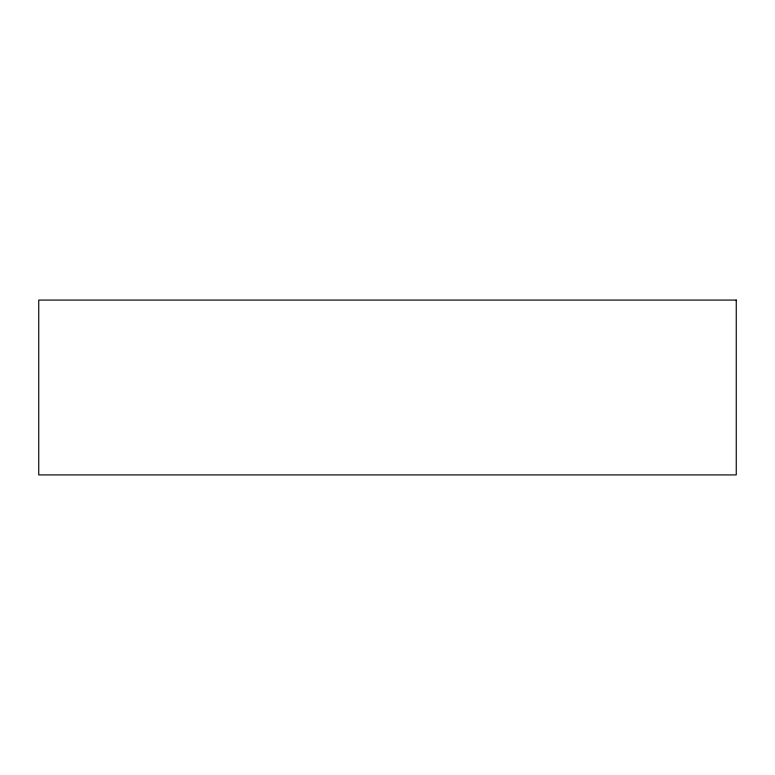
<?xml version="1.0" encoding="UTF-8"?>
<svg xmlns="http://www.w3.org/2000/svg" width="775" height="775" viewBox="0 0 775 775"><rect width="100%" height="100%" fill="white"/><g stroke="black" fill="none" stroke-linecap="round" stroke-linejoin="round"><path stroke-width="1.16" d="M736.25 300.08L38.75 300.08L38.75 474.92L736.25 474.92L736.25 300.08"/></g></svg>
